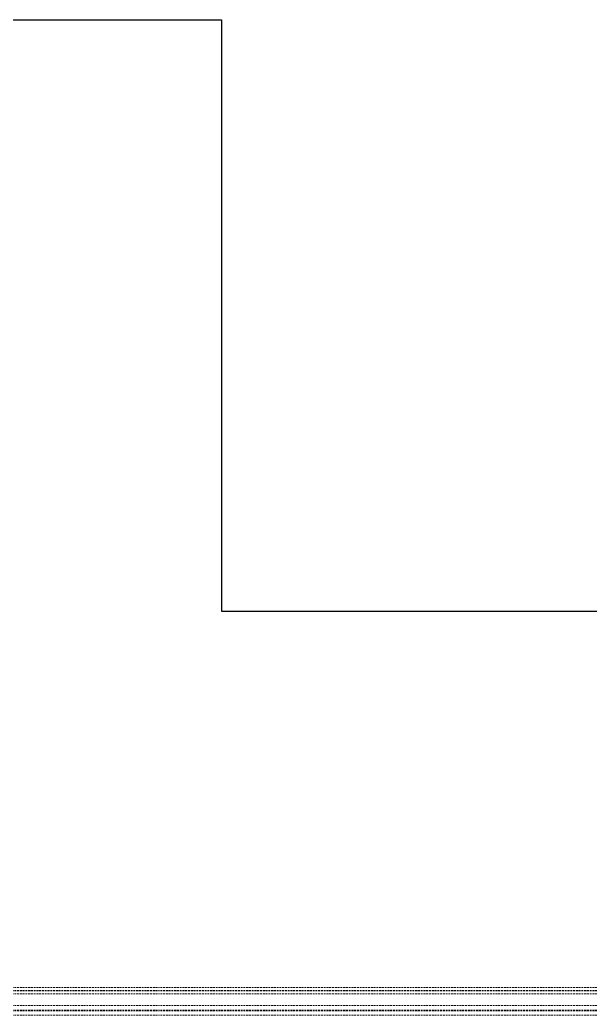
# Model space of a CAD drawing. Extents: x -1457 to 23780, y -2071 to 4205.
# Drawn here: x 9311.3 to 9388.5, y 322.3 to 457.1 of the extents above; entities that cross this region are included whole.
import ezdxf

# ---------------------------------------------------------------- set-up
doc = ezdxf.new("R2010")
doc.units = 0
doc.header["$MEASUREMENT"] = 0
doc.linetypes.add('HIDDEN', pattern=[0.375, 0.25, -0.125])
doc.layers.add('E-KABLO', color=7, linetype='Continuous', lineweight=30)
doc.layers.add('M-TEFRIS2-015', color=129, linetype='Continuous', lineweight=9)

msp = doc.modelspace()

# ---------------------------------------------------------------- linework, layer by layer
at = {"layer": 'E-KABLO', "color": 6}
for p, q in [((9202.02, 457.09), (9338.64, 457.09)), ((9338.64, 457.09), (9338.64, 377.01)), ((9338.64, 377.01), (9884.1, 377.01))]:
    msp.add_line(p, q, dxfattribs=at)
at = {"layer": 'M-TEFRIS2-015', "linetype": 'HIDDEN', "lineweight": 0}
for p, q in [((9268.97, 326.05), (9330.2, 326.05)), ((9268.97, 325.65), (9330.2, 325.65)), ((9268.97, 325.58), (9330.2, 325.58)), ((9268.97, 325.18), (9330.2, 325.18)), ((9499.36, 326.05), (9330.2, 326.05)), ((9499.36, 325.65), (9330.2, 325.65)), ((9499.36, 325.58), (9330.2, 325.58)), ((9499.36, 325.18), (9330.2, 325.18)), ((9268.97, 323.58), (9330.2, 323.58)), ((9499.36, 323.58), (9330.2, 323.58)), ((9268.97, 322.98), (9330.2, 322.98)), ((9268.97, 322.9), (9330.2, 322.9)), ((9268.97, 322.3), (9330.2, 322.3)), ((9499.36, 322.98), (9330.2, 322.98)), ((9499.36, 322.9), (9330.2, 322.9)), ((9499.36, 322.3), (9330.2, 322.3))]:
    msp.add_line(p, q, dxfattribs=at)

doc.saveas('drawing.dxf')
